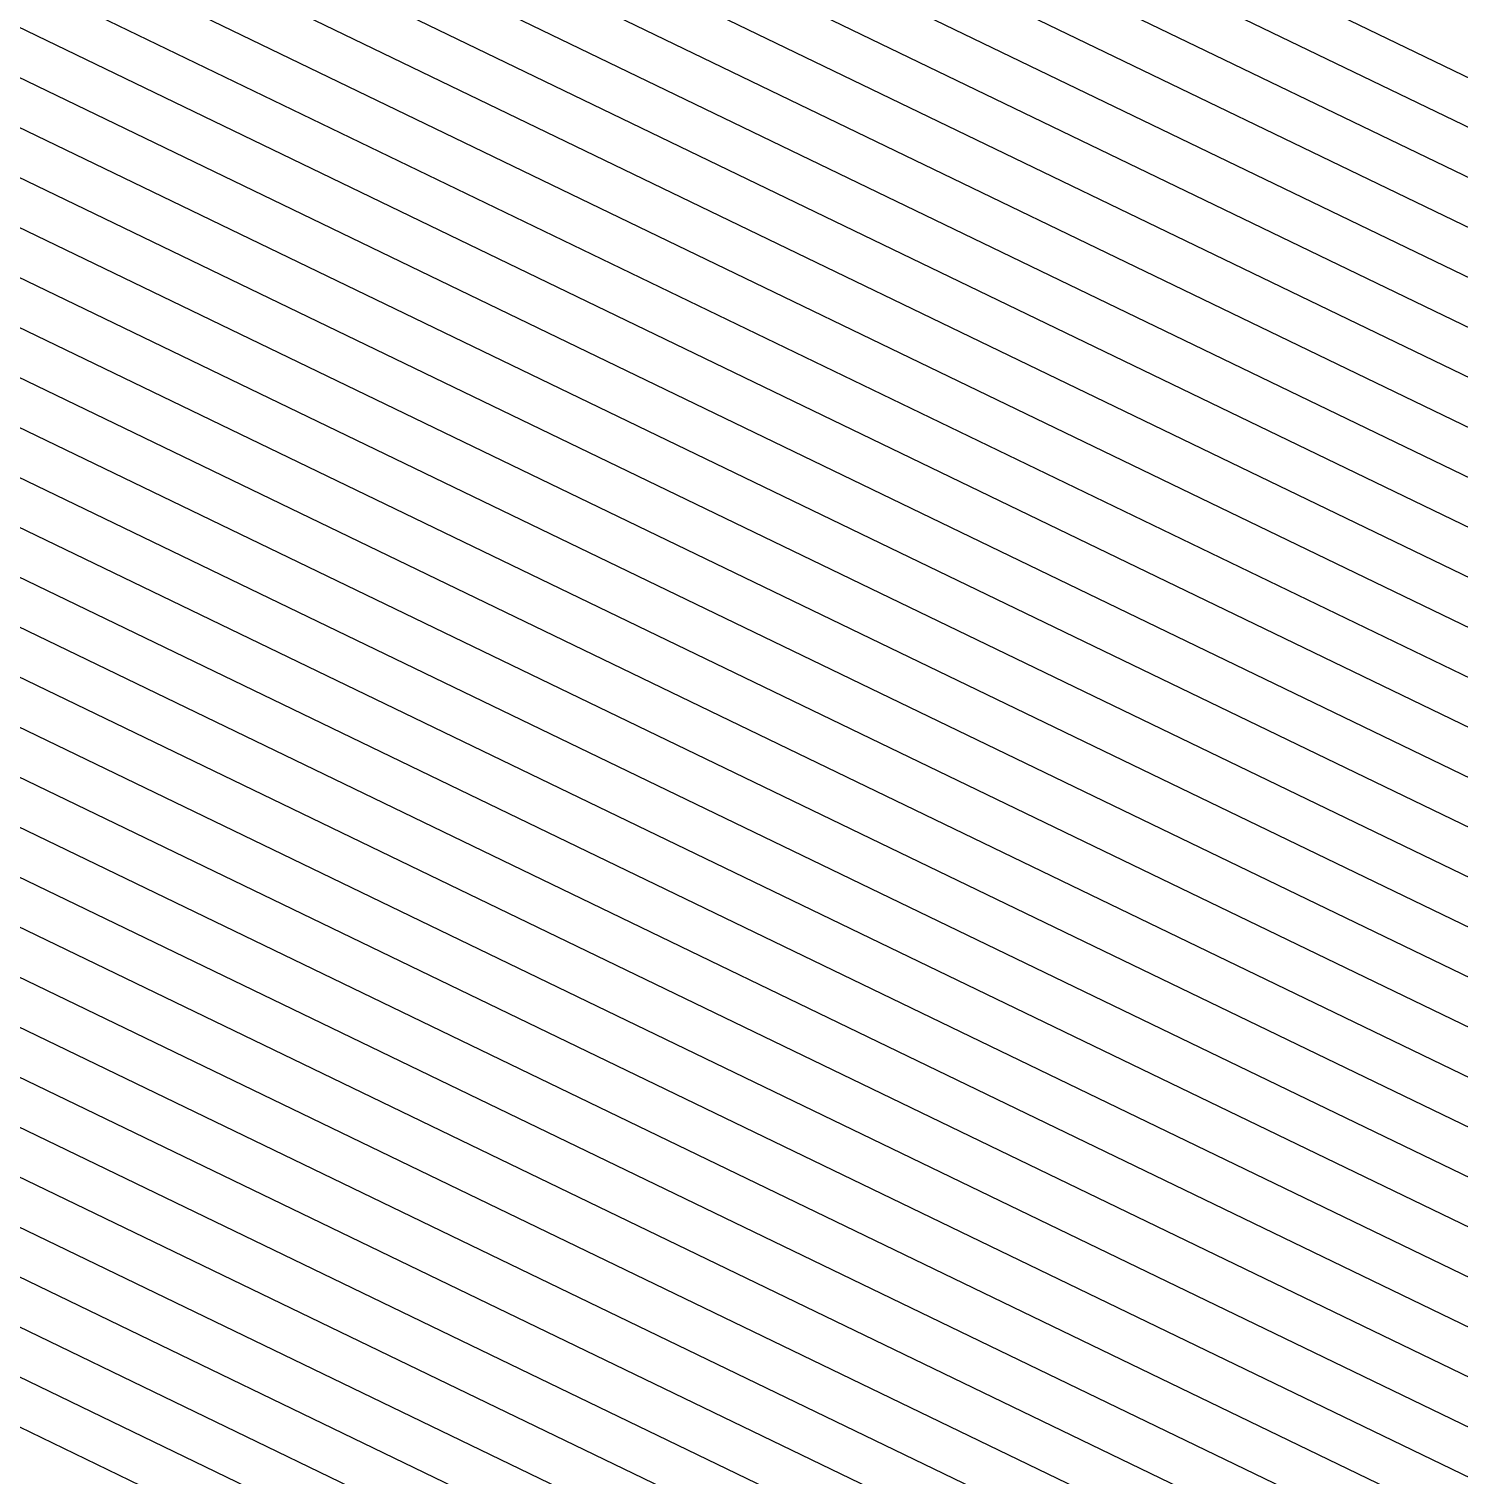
# Model space of a CAD drawing. Extents: x 7084 to 11035, y 13750 to 16729.
# Drawn here: x 8638.5 to 8645.7, y 15517.07 to 15524.35 of the extents above; entities that cross this region are included whole.
import ezdxf

# ---------------------------------------------------------------- set-up
doc = ezdxf.new("R2010")
doc.units = 0
doc.layers.add('Default', color=7, linetype='Continuous')

msp = doc.modelspace()

# ---------------------------------------------------------------- linework, layer by layer
at = {"layer": 'Default'}
for points in [[(10164.8414, 15650.0951), (9887.9136, 16011.7993), (9867.097, 16017.4515), (9336.7099, 15876.5278), (9329.1277, 15879.4228), (9321.6833, 15882.0421), (9308.4489, 15882.4557), (8914.1788, 16154.9082), (8782.7554, 15943.5226), (8772.2782, 15941.0412), (8766.0746, 15936.6297), (8583.4443, 15564.2581), (8580.5493, 15561.4231), (8705.8166, 15500.9492), (8708.7116, 15503.7842), (8713.8448, 15497.5644), (8708.8338, 15494.4325), (8704.1623, 15495.6506), (8578.895, 15556.1245), (8575.5864, 15551.4373), (8407.1235, 15525.5199), (8403.2635, 15517.5241), (8341.3117, 15521.2267)], [(8341.89, 15520.3782), (8403.6771, 15516.6855), (8407.6979, 15525.0144), (8575.7128, 15550.8629), (8579.1592, 15555.7453), (8704.0934, 15495.4323), (8708.9595, 15494.1635), (8714.1793, 15497.4258), (8708.8323, 15503.9049), (8705.8166, 15500.9517), (8580.8824, 15561.2647), (8583.8981, 15564.2179), (8766.0426, 15935.5991), (8772.5047, 15940.1944), (8783.4185, 15942.7793), (8914.4924, 16153.6027), (9307.7139, 15881.8748), (9321.4997, 15881.4439), (9329.2542, 15878.7155), (9337.1524, 15875.6999), (9866.1289, 16016.2487)], [(10157.3063, 15645.8087), (9887.007, 15998.8551), (9858.3842, 16006.6268), (9340.6925, 15869.0763), (9330.267, 15873.057), (9320.031, 15876.6585), (9301.8337, 15877.2272), (8917.0009, 16143.1583), (8788.7233, 15936.8324), (8774.3171, 15933.4204), (8765.7871, 15927.3547), (8587.5284, 15563.8962), (8583.5477, 15559.9981), (8705.8166, 15500.9717), (8709.7973, 15504.8699), (8716.8554, 15496.3176), (8709.9653, 15492.0113), (8703.5419, 15493.6861), (8581.273, 15552.7125), (8576.7237, 15546.2676), (8412.2932, 15520.9705), (8406.9857, 15509.9763), (8346.5167, 15513.5903)], [(8349.4084, 15509.3479), (8409.0536, 15505.7832), (8415.1653, 15518.4431), (8577.3556, 15543.3955), (8582.5942, 15550.8169), (8703.1973, 15492.5947), (8710.5939, 15490.6661), (8718.5279, 15495.6249), (8710.4004, 15505.473), (8705.8166, 15500.9842), (8585.2135, 15559.2064), (8589.7973, 15563.6952), (8765.6275, 15922.2019), (8775.4499, 15929.1867), (8792.0388, 15933.1157), (8918.5688, 16136.6305), (9298.1586, 15874.3225)], [(8353.4568, 15503.4085), (8411.9486, 15499.9127), (8419.1861, 15514.9048), (8578.2402, 15539.3747), (8584.4438, 15548.1631), (8702.7148, 15491.0668), (8711.4739, 15488.7829), (8720.8695, 15494.6552), (8711.2448, 15506.3174), (8705.8166, 15501.0017), (8587.5456, 15558.098), (8592.9738, 15563.4137), (8765.4039, 15914.988), (8777.0357, 15923.2595), (8796.6805, 15927.9122), (8920.7638, 16127.4917), (9293.0135, 15870.2559)], [(8356.3485, 15499.166), (8414.0164, 15495.7195), (8422.0582, 15512.3774), (8578.872, 15536.5026), (8585.7649, 15546.2676), (8702.3701, 15489.9754), (8712.1025, 15487.4378), (8722.5421, 15493.9625), (8711.8479, 15506.9205), (8705.8166, 15501.0142), (8589.2114, 15557.3064), (8595.2427, 15563.2127), (8765.2442, 15909.8352), (8778.1685, 15919.0257), (8799.996, 15924.1954), (8922.3316, 16120.9639), (9289.3384, 15867.3512), (9316.9101, 15866.4896), (9332.4191, 15861.0327)], [(8357.5052, 15497.4691), (8414.8436, 15494.0422), (8423.207, 15511.3664), (8579.1248, 15535.3538), (8586.2934, 15545.5094), (8702.2323, 15489.5389), (8712.3539, 15486.8997), (8723.2111, 15493.6854), (8712.0892, 15507.1618), (8705.8166, 15501.0192), (8589.8777, 15556.9897), (8596.1503, 15563.1322), (8765.1804, 15907.774), (8778.6216, 15917.3322), (8801.3222, 15922.7087), (8922.9588, 16118.3528)], [(10139.7243, 15635.8072), (9884.8918, 15968.652), (9838.0544, 15981.3694), (9349.9855, 15851.6896), (9332.9255, 15858.2035), (9316.1757, 15864.0969), (9286.3983, 15865.0274), (8923.5859, 16115.7417), (8802.6484, 15921.222), (8779.0747, 15915.6387), (8765.1165, 15905.7129), (8597.0578, 15563.0518), (8590.544, 15556.673), (8705.8166, 15501.0242), (8712.3304, 15507.403), (8723.8801, 15493.4084), (8712.6054, 15486.3617), (8702.0944, 15489.1023), (8586.8218, 15544.7511), (8579.3775, 15534.205), (8424.3558, 15510.3555), (8415.6708, 15492.3649), (8358.6619, 15495.7721)], [(8359.2402, 15494.9236), (8416.0843, 15491.5263), (8424.9302, 15509.85), (8579.5039, 15533.6306), (8587.0861, 15544.372), (8702.0255, 15488.884), (8712.7311, 15486.0926), (8724.2146, 15493.2698), (8712.451, 15507.5236), (8705.8166, 15501.0267), (8590.8772, 15556.5147), (8597.5116, 15563.0116), (8765.0846, 15904.6824), (8779.3012, 15914.792), (8803.3115, 15920.4786), (8923.8995, 16114.4362), (9285.6633, 15864.4465)], [(8575.46, 15552.0117), (8578.6308, 15556.5036), (8704.2312, 15495.8689), (8708.7081, 15494.7015), (8713.5103, 15497.7029), (8708.591, 15503.6636), (8705.8166, 15500.9467), (8580.2161, 15561.5814), (8582.9905, 15564.2983), (8766.1065, 15937.6602)], [(8408.2724, 15524.5089), (8575.8391, 15550.2884), (8579.4234, 15555.3662), (8704.0244, 15495.214), (8709.0853, 15493.8945), (8714.5138, 15497.2873), (8708.9529, 15504.0255), (8705.8166, 15500.9542), (8581.2156, 15561.1064), (8584.3519, 15564.1777), (8766.0107, 15934.5686)], [(8343.0467, 15518.6812), (8404.5042, 15515.0082), (8408.8468, 15524.0034), (8575.9655, 15549.714), (8579.6877, 15554.9871), (8703.9555, 15494.9958), (8709.211, 15493.6254), (8714.8483, 15497.1488), (8709.0735, 15504.1461), (8705.8166, 15500.9567), (8581.5488, 15560.9481), (8584.8057, 15564.1375), (8765.9788, 15933.538)], [(8765.9149, 15931.4769), (8585.7132, 15564.057), (8582.2151, 15560.6314), (8705.8166, 15500.9617), (8709.3148, 15504.3874), (8715.5174, 15496.8717), (8709.4624, 15493.0874), (8703.8177, 15494.5592), (8580.2161, 15554.2289), (8576.2182, 15548.5652), (8409.9956, 15522.9925), (8405.3314, 15513.3309), (8344.2034, 15516.9842)], [(8345.3601, 15515.2873), (8406.1585, 15511.6536), (8411.1444, 15521.9815), (8576.471, 15547.4164), (8580.7446, 15553.4707), (8703.6798, 15494.1227), (8709.7138, 15492.5493), (8716.1864, 15496.5946), (8709.556, 15504.6286), (8705.8166, 15500.9667), (8582.8814, 15560.3147), (8586.6208, 15563.9766), (8765.851, 15929.4158)], [(8352.3001, 15505.1054), (8411.1214, 15501.59), (8418.0373, 15515.9157), (8577.9874, 15540.5235), (8583.9153, 15548.9214), (8702.8526, 15491.5034), (8711.2225, 15489.321), (8720.2005, 15494.9322), (8711.0035, 15506.0761), (8705.8166, 15500.9967), (8586.8793, 15558.4147), (8592.0662, 15563.4941), (8765.4678, 15917.0491), (8776.5826, 15924.953), (8795.3543, 15929.3989)], [(8347.0951, 15512.7418), (8407.3993, 15509.1377), (8412.8676, 15520.4651), (8576.8501, 15545.6932), (8581.5373, 15552.3334), (8703.473, 15493.4678), (8710.091, 15491.7422), (8717.1899, 15496.179), (8709.9179, 15504.9905), (8705.8166, 15500.9742), (8583.8809, 15559.8397), (8587.9821, 15563.856), (8765.7552, 15926.3241)], [(8347.6734, 15511.8933), (8407.8128, 15508.2991), (8413.442, 15519.9596), (8576.9765, 15545.1188), (8581.8015, 15551.9542), (8703.4041, 15493.2496), (8710.2167, 15491.4732), (8717.5244, 15496.0405), (8710.0385, 15505.1111), (8705.8166, 15500.9767), (8584.214, 15559.6814), (8588.4359, 15563.8158), (8765.7233, 15925.2935)], [(8765.6913, 15924.263), (8588.8897, 15563.7756), (8584.5472, 15559.523), (8705.8166, 15500.9792), (8710.1591, 15505.2317), (8717.8589, 15495.902), (8710.3424, 15491.2042), (8703.3351, 15493.0313), (8582.0657, 15551.5751), (8577.1028, 15544.5443), (8414.0165, 15519.4541), (8408.2264, 15507.4604), (8348.2518, 15511.0448)], [(8348.8301, 15510.1963), (8408.64, 15506.6218), (8414.5909, 15518.9486), (8577.2292, 15543.9699), (8582.33, 15551.196), (8703.2662, 15492.813), (8710.4682, 15490.9351), (8718.1934, 15495.7634), (8710.2798, 15505.3524), (8705.8166, 15500.9817), (8584.8803, 15559.3647), (8589.3435, 15563.7354), (8765.6594, 15923.2324)], [(8349.9868, 15508.4994), (8409.4671, 15504.9445), (8415.7397, 15517.9377), (8577.4819, 15542.8211), (8582.8584, 15550.4378), (8703.1284, 15492.3765), (8710.7196, 15490.3971), (8718.8625, 15495.4864), (8710.521, 15505.5936), (8705.8166, 15500.9867), (8585.5467, 15559.048), (8590.2511, 15563.655), (8765.5955, 15921.1713)], [(8350.5651, 15507.6509), (8409.8807, 15504.1059), (8416.3141, 15517.4322), (8577.6083, 15542.2467), (8583.1226, 15550.0587), (8703.0594, 15492.1582), (8710.8453, 15490.1281), (8719.197, 15495.3478), (8710.6416, 15505.7142), (8705.8166, 15500.9892), (8585.8798, 15558.8897), (8590.7049, 15563.6148), (8765.5636, 15920.1408)], [(8351.1435, 15506.8024), (8410.2943, 15503.2672), (8416.8885, 15516.9267), (8577.7347, 15541.6723), (8583.3869, 15549.6796), (8702.9905, 15491.9399), (8710.971, 15489.859), (8719.5315, 15495.2093), (8710.7623, 15505.8349), (8705.8166, 15500.9917), (8586.213, 15558.7314), (8591.1586, 15563.5745), (8765.5317, 15919.1102)], [(8351.7218, 15505.9539), (8410.7079, 15502.4286), (8417.4629, 15516.4212), (8577.8611, 15541.0979), (8583.6511, 15549.3005), (8702.9216, 15491.7216), (8711.0967, 15489.59), (8719.866, 15495.0708), (8710.8829, 15505.9555), (8705.8166, 15500.9942), (8586.5461, 15558.573), (8591.6124, 15563.5343), (8765.4997, 15918.0796)], [(8362.7103, 15489.8327), (8418.5658, 15486.4945), (8428.3767, 15506.8171), (8580.2621, 15530.1841), (8588.6714, 15542.0974), (8701.6119, 15487.5744), (8713.4854, 15484.4785), (8726.2217, 15492.4386), (8713.1748, 15508.2474), (8705.8166, 15501.0417), (8592.8761, 15555.5647), (8600.2343, 15562.7704), (8764.893, 15898.499), (8780.6605, 15909.7115), (8807.2901, 15916.0185)], [(8765.372, 15913.9574), (8593.4276, 15563.3735), (8587.8788, 15557.9397), (8705.8166, 15501.0042), (8711.3654, 15506.438), (8721.204, 15494.5166), (8711.5996, 15488.5139), (8702.6459, 15490.8485), (8584.708, 15547.784), (8578.3665, 15538.8003), (8419.7605, 15514.3993), (8412.3622, 15499.0741), (8354.0352, 15502.56)], [(8354.6135, 15501.7115), (8412.7757, 15498.2354), (8420.335, 15513.8938), (8578.4929, 15538.2258), (8584.9722, 15547.4049), (8702.5769, 15490.6303), (8711.7253, 15488.2449), (8721.5385, 15494.3781), (8711.486, 15506.5586), (8705.8166, 15501.0067), (8588.2119, 15557.7814), (8593.8813, 15563.3333), (8765.3401, 15912.9268)], [(8355.1918, 15500.863), (8413.1893, 15497.3968), (8420.9094, 15513.3883), (8578.6193, 15537.6514), (8585.2365, 15547.0258), (8702.508, 15490.412), (8711.851, 15487.9758), (8721.873, 15494.2396), (8711.6066, 15506.6792), (8705.8166, 15501.0092), (8588.5451, 15557.623), (8594.3351, 15563.2931), (8765.3081, 15911.8963)], [(8765.2762, 15910.8657), (8594.7889, 15563.2529), (8588.8782, 15557.4647), (8705.8166, 15501.0117), (8711.7273, 15506.7999), (8722.2075, 15494.101), (8711.9768, 15487.7068), (8702.4391, 15490.1937), (8585.5007, 15546.6467), (8578.7456, 15537.077), (8421.4838, 15512.8829), (8413.6029, 15496.5581), (8355.7702, 15500.0145)], [(8356.9269, 15498.3176), (8414.43, 15494.8809), (8422.6326, 15511.8719), (8578.9984, 15535.9282), (8586.0292, 15545.8885), (8702.3012, 15489.7571), (8712.2282, 15487.1687), (8722.8766, 15493.824), (8711.9685, 15507.0411), (8705.8166, 15501.0167), (8589.5445, 15557.148), (8595.6965, 15563.1725), (8765.2123, 15908.8046)], [(8363.867, 15488.1357), (8419.3929, 15484.8172), (8429.5255, 15505.8061), (8580.5148, 15529.0353), (8589.1999, 15541.3392), (8701.4741, 15487.1378), (8713.7368, 15483.9404), (8726.8907, 15492.1616), (8713.416, 15508.4886), (8705.8166, 15501.0467), (8593.5424, 15555.248), (8601.1419, 15562.6899), (8764.8291, 15896.4379), (8781.1136, 15908.018)], [(8415.2572, 15493.2036), (8423.7814, 15510.8609), (8579.2511, 15534.7794), (8586.5576, 15545.1303), (8702.1633, 15489.3206), (8712.4796, 15486.6307), (8723.5456, 15493.5469), (8712.2098, 15507.2824), (8705.8166, 15501.0217), (8590.2109, 15556.8314), (8596.604, 15563.092), (8765.1484, 15906.7435)], [(8359.8186, 15494.0751), (8416.4979, 15490.6877), (8425.5046, 15509.3445), (8579.6302, 15533.0562), (8587.3503, 15543.9929), (8701.9566, 15488.6658), (8712.8568, 15485.8236), (8724.5491, 15493.1313), (8712.5717, 15507.6443), (8705.8166, 15501.0292), (8591.2103, 15556.3564), (8597.9654, 15562.9714), (8765.0526, 15903.6518)], [(8426.0791, 15508.839), (8579.7566, 15532.4817), (8587.6145, 15543.6138), (8701.8876, 15488.4475), (8712.9825, 15485.5546), (8724.8836, 15492.9928), (8712.6923, 15507.7649), (8705.8166, 15501.0317), (8591.5435, 15556.198), (8598.4192, 15562.9312), (8765.0207, 15902.6213)], [(8764.9568, 15900.5601), (8599.3267, 15562.8508), (8592.2098, 15555.8813), (8705.8166, 15501.0367), (8712.9335, 15508.0061), (8725.5526, 15492.7157), (8713.2339, 15485.0165), (8701.7498, 15488.0109), (8588.143, 15542.8556), (8580.0093, 15531.3329), (8427.2279, 15507.8281), (8417.7386, 15488.1718), (8361.5536, 15491.5297)], [(8362.1319, 15490.6812), (8418.1522, 15487.3331), (8427.8023, 15507.3226), (8580.1357, 15530.7585), (8588.4072, 15542.4765), (8701.6808, 15487.7927), (8713.3597, 15484.7475), (8725.8871, 15492.5772), (8713.0542, 15508.1268), (8705.8166, 15501.0392), (8592.543, 15555.723), (8599.7805, 15562.8106), (8764.9249, 15899.5296)], [(8364.4453, 15487.2872), (8419.8065, 15483.9786), (8430.0999, 15505.3006), (8580.6412, 15528.4609), (8589.4641, 15540.96), (8701.4051, 15486.9196), (8713.8625, 15483.6714), (8727.2252, 15492.023), (8713.5367, 15508.6093), (8705.8166, 15501.0492), (8593.8756, 15555.0897), (8601.5957, 15562.6497), (8764.7972, 15895.4073)], [(8352.8785, 15504.2569), (8411.535, 15500.7513), (8418.6117, 15515.4103), (8578.1138, 15539.9491), (8584.1796, 15548.5422), (8702.7837, 15491.2851), (8711.3482, 15489.0519), (8720.535, 15494.7937), (8711.1241, 15506.1967), (8705.8166, 15500.9992), (8587.2124, 15558.2564), (8592.52, 15563.4539)], [(8343.625, 15517.8327), (8404.9178, 15514.1695), (8409.4212, 15523.4979), (8576.0919, 15549.1396), (8579.9519, 15554.608), (8703.8866, 15494.7775), (8709.3367, 15493.3564), (8715.1829, 15497.0102), (8709.1941, 15504.2667)], [(8344.7817, 15516.1357), (8405.745, 15512.4923), (8410.57, 15522.487), (8576.3446, 15547.9908), (8580.4804, 15553.8498), (8703.7487, 15494.3409), (8709.5881, 15492.8183), (8715.8519, 15496.7332), (8709.4354, 15504.508)], [(8709.8396, 15492.2803), (8703.6109, 15493.9044), (8581.0088, 15553.0916), (8576.5973, 15546.842), (8411.7188, 15521.476), (8406.5721, 15510.815), (8345.9384, 15514.4388)], [(8360.9752, 15492.3782), (8417.3251, 15489.0104), (8426.6535, 15508.3335), (8579.883, 15531.9073), (8587.8788, 15543.2347), (8701.8187, 15488.2292), (8713.1082, 15485.2855), (8725.2181, 15492.8542), (8712.8129, 15507.8855), (8705.8166, 15501.0342)], [(8363.2886, 15488.9842), (8418.9793, 15485.6558), (8428.9511, 15506.3116), (8580.3885, 15529.6097), (8588.9357, 15541.7183), (8701.543, 15487.3561), (8713.6111, 15484.2094), (8726.5562, 15492.3001)]]:
    msp.add_lwpolyline(points, dxfattribs=at)

doc.saveas('drawing.dxf')
